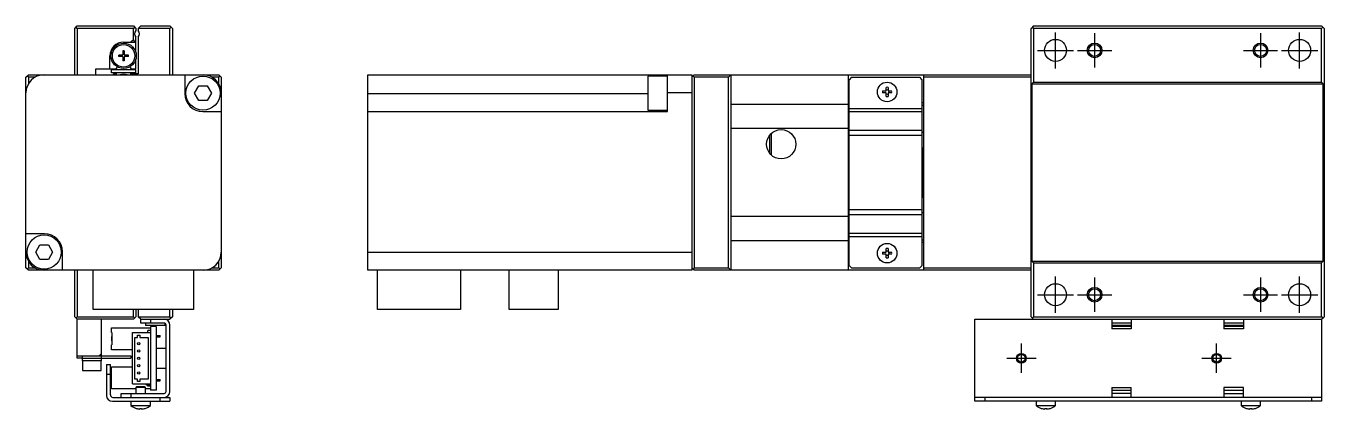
# Model space of a CAD drawing. Extents: x 0 to 562, y -8 to 228.
# Drawn here: x 295.9 to 561.8, y 80 to 158.4 of the extents above; entities that cross this region are included whole.
import ezdxf

# ---------------------------------------------------------------- set-up
doc = ezdxf.new("R2010")
doc.units = 0
doc.header["$LTSCALE"] = 0.5
doc.linetypes.add('CENTER', pattern=[50.8, 31.75, -6.35, 6.35, -6.35])
for name, color, linetype in [('MSM_CENTER', 1, 'CENTER'), ('MSM_CONTINUOUS', 7, 'CONTINUOUS'), ('MSM_NARROW', 5, 'CONTINUOUS')]:
    doc.layers.add(name, color=color, linetype=linetype)

msp = doc.modelspace()

# ---------------------------------------------------------------- linework, layer by layer
at = {"layer": 'MSM_CENTER'}
for p, q in [((506.8, 149.687476), (506.8, 157.087476)), ((514.8, 156.887476), (514.8, 149.887476)), ((548.8, 156.887476), (548.8, 149.887476)), ((556.8, 149.687476), (556.8, 157.087476)), ((503.1, 153.387476), (510.5, 153.387476)), ((511.3, 153.387476), (518.3, 153.387476)), ((545.3, 153.387476), (552.3, 153.387476)), ((553.1, 153.387476), (560.5, 153.387476)), ((506.8, 99.687476), (506.8, 107.087476)), ((514.8, 106.887476), (514.8, 99.887476)), ((548.8, 106.887476), (548.8, 99.887476)), ((556.8, 99.687476), (556.8, 107.087476)), ((503.1, 103.387476), (510.5, 103.387476)), ((511.3, 103.387476), (518.3, 103.387476)), ((545.3, 103.387476), (552.3, 103.387476)), ((553.1, 103.387476), (560.5, 103.387476)), ((499.8, 87.387476), (499.8, 93.387476)), ((539.8, 87.387476), (539.8, 93.387476)), ((496.8, 90.387476), (502.8, 90.387476)), ((536.8, 90.387476), (542.8, 90.387476))]:
    msp.add_line(p, q, dxfattribs=at)
at = {"layer": 'MSM_CONTINUOUS'}
for p, q in [((305.9, 157.887476), (306.4, 158.387476)), ((305.9, 148.387476), (305.9, 157.887476)), ((306.4, 157.887476), (306.15, 158.137476)), ((306.4, 158.387476), (317.9, 158.387476)), ((306.4, 157.887476), (306.4, 148.387476)), ((317.9, 157.887476), (306.4, 157.887476)), ((317.9, 158.387476), (318.4, 157.887476)), ((318.15, 158.137476), (317.9, 157.887476)), ((317.9, 155.587476), (317.9, 157.887476)), ((318.4, 157.887476), (318.4, 157.448914)), ((318.9, 157.887476), (319.4, 158.387476)), ((325.4, 157.887476), (318.9, 157.887476)), ((318.9, 157.887476), (318.9, 157.448914)), ((319.4, 158.387476), (325.4, 158.387476)), ((325.4, 158.387476), (325.9, 157.887476)), ((325.65, 158.137476), (325.4, 157.887476)), ((325.4, 148.387476), (325.4, 157.887476)), ((325.9, 157.887476), (325.9, 148.387476)), ((502.3, 158.387476), (501.8, 157.887476)), ((501.8, 98.887476), (501.8, 157.887476)), ((502.05, 158.137476), (502.3, 157.887476)), ((502.3, 158.387476), (561.3, 158.387476)), ((502.3, 157.887476), (502.3, 146.887476)), ((561.3, 157.887476), (502.3, 157.887476)), ((561.8, 157.887476), (561.3, 158.387476)), ((561.3, 157.887476), (561.55, 158.137476)), ((561.3, 146.887476), (561.3, 157.887476)), ((561.8, 157.887476), (561.8, 98.887476)), ((315.9, 155.087476), (318.4, 155.087476)), ((317.9, 155.587476), (317.4, 155.087476)), ((318.253553, 155.087476), (317.9, 155.587476)), ((318.4, 153.001619), (318.4, 156.126038)), ((318.9, 156.126038), (318.9, 148.587476)), ((313.1, 149.587476), (313.1, 152.287476)), ((315.695, 152.432476), (314.9, 152.432476)), ((314.9, 152.142476), (314.9, 152.432476)), ((315.695, 152.142476), (314.9, 152.142476)), ((315.429993, 152.432476), (315.429993, 152.142476)), ((316.045, 153.287476), (315.755, 153.287476)), ((315.755, 153.287476), (315.755, 152.492476)), ((316.045, 152.757482), (315.755, 152.757482)), ((315.755, 152.082476), (315.755, 151.287476)), ((315.755, 151.817469), (316.045, 151.817469)), ((316.045, 153.287476), (316.045, 152.492476)), ((316.045, 152.082476), (316.045, 151.287476)), ((316.9, 152.432476), (316.105, 152.432476)), ((316.9, 152.142476), (316.105, 152.142476)), ((316.370006, 152.432476), (316.370006, 152.142476)), ((316.9, 152.142476), (316.9, 152.432476)), ((318.4, 149.587476), (318.4, 151.573333)), ((310.2, 149.587476), (314.349929, 149.587476)), ((310.2, 148.387476), (310.2, 149.587476)), ((318.4, 149.387476), (313.4, 149.387476)), ((313.4, 148.787476), (313.4, 149.387476)), ((314.349929, 149.587476), (314.52094, 149.883676)), ((316.045, 151.287476), (315.755, 151.287476)), ((317.279059, 149.883676), (317.450071, 149.587476)), ((317.450071, 149.587476), (318.4, 149.587476)), ((318.4, 148.787476), (318.4, 149.387476)), ((295.9, 147.887476), (296.4, 148.387476)), ((295.9, 108.887476), (295.9, 147.887476)), ((296.4, 147.887476), (296.15, 148.137476)), ((296.4, 148.387476), (335.4, 148.387476)), ((297.742582, 147.887476), (296.4, 147.887476)), ((296.4, 147.887476), (296.4, 146.544893)), ((318.4, 148.787476), (313.4, 148.787476)), ((313.7, 148.387476), (313.9, 148.587476)), ((313.9, 148.587476), (313.9, 148.387476)), ((314.349929, 148.587476), (313.9, 148.587476)), ((314.349929, 148.587476), (314.465399, 148.387476)), ((317.334601, 148.387476), (317.450071, 148.587476)), ((318.9, 148.587476), (317.450071, 148.587476)), ((318.675, 148.587476), (318.675, 148.387476)), ((328.411775, 148.387476), (328.411775, 144.599251)), ((335.4, 147.887476), (334.057417, 147.887476)), ((335.4, 148.387476), (335.9, 147.887476)), ((335.65, 148.137476), (335.4, 147.887476)), ((335.4, 146.544893), (335.4, 147.887476)), ((335.9, 147.887476), (335.9, 108.887476)), ((365.9, 108.387476), (365.9, 148.387476)), ((365.9, 148.387476), (432.3, 148.387476)), ((423.3, 148.150932), (423.3, 141.150932)), ((427.3, 148.150932), (423.3, 148.150932)), ((427.3, 140.899251), (427.3, 148.387476)), ((432.3, 148.387476), (432.3, 108.387476)), ((432.8, 148.387476), (432.3, 147.887476)), ((432.55, 148.137476), (432.8, 147.887476)), ((432.8, 148.387476), (501.8, 148.387476)), ((432.8, 147.887476), (432.8, 108.887476)), ((439.8, 147.887476), (432.8, 147.887476)), ((439.8, 147.887476), (440.3, 148.387476)), ((439.8, 108.887476), (439.8, 147.887476)), ((440.3, 148.387476), (440.3, 108.387476)), ((464.3, 148.387476), (464.3, 108.387476)), ((465, 147.887476), (464.5, 147.387476)), ((464.5, 109.387476), (464.5, 147.387476)), ((465, 147.887476), (479, 147.887476)), ((479.5, 147.387476), (479, 147.887476)), ((479.5, 109.387476), (479.5, 147.387476)), ((479.8, 108.387476), (479.8, 148.387476)), ((501.8, 147.887476), (479.8, 147.887476)), ((502.3, 146.887476), (501.95, 146.537476)), ((501.95, 146.537476), (501.95, 110.237476)), ((501.95, 146.537476), (561.65, 146.537476)), ((502.3, 146.887476), (561.3, 146.887476)), ((561.65, 146.537476), (561.3, 146.887476)), ((561.65, 110.237476), (561.65, 146.537476)), ((330.431405, 144.650932), (331.29743, 146.150932)), ((331.29743, 143.150932), (330.431405, 144.650932)), ((331.29743, 146.150932), (333.029481, 146.150932)), ((333.029481, 146.150932), (333.895507, 144.650932)), ((333.895507, 144.650932), (333.029481, 143.150932)), ((365.9, 144.599251), (423.3, 144.599251)), ((432.3, 144.687476), (427.3, 144.687476)), ((471.371291, 145.087476), (472.1, 145.087476)), ((472.1, 144.687476), (471.371291, 144.687476)), ((472.1, 145.087476), (472.1, 145.816185)), ((472.1, 143.958767), (472.1, 144.687476)), ((472.5, 145.816185), (472.5, 145.087476)), ((472.5, 145.087476), (473.228709, 145.087476)), ((472.5, 144.687476), (472.5, 143.958767)), ((473.228709, 144.687476), (472.5, 144.687476)), ((333.029481, 143.150932), (331.29743, 143.150932)), ((423.3, 141.150932), (427.3, 141.150932)), ((440.3, 142.387476), (464.3, 142.387476)), ((464.5, 142.637476), (464.3, 142.637476)), ((464.5, 141.508796), (479.5, 141.508796)), ((479.8, 142.637476), (479.5, 142.637476)), ((479.8, 142.137476), (479.5, 142.137476)), ((332.111775, 140.899251), (335.9, 140.899251)), ((365.9, 140.899251), (427.3, 140.899251)), ((464.5, 139.387476), (464.3, 139.387476)), ((464.5, 138.387476), (464.3, 138.387476)), ((479.5, 140.801689), (464.5, 140.801689)), ((464.3, 137.387476), (440.3, 137.387476)), ((448.3, 132.26134), (448.3, 136.113612)), ((448.6, 131.951408), (448.6, 136.423544)), ((464.5, 135.660447), (464.3, 135.660447)), ((464.5, 137.033922), (479.5, 137.033922)), ((479.5, 135.973262), (464.5, 135.973262)), ((479.5, 136.637476), (479.8, 136.637476)), ((464.3, 133.160447), (464.5, 133.160447)), ((479.6, 133.387476), (479.5, 133.387476)), ((479.6, 123.387476), (479.6, 133.387476)), ((479.8, 133.187476), (479.6, 133.387476)), ((448.3, 132.387476), (448.2, 132.387476)), ((464.3, 130.660447), (464.5, 130.660447)), ((464.5, 126.114505), (464.3, 126.114505)), ((464.5, 123.614505), (464.3, 123.614505)), ((479.5, 123.387476), (479.6, 123.387476)), ((479.6, 123.387476), (479.8, 123.587476)), ((464.3, 121.114505), (464.5, 121.114505)), ((464.5, 120.801689), (479.5, 120.801689)), ((479.5, 119.741029), (464.5, 119.741029)), ((479.8, 120.137476), (479.5, 120.137476)), ((464.3, 119.387476), (440.3, 119.387476)), ((464.3, 118.387476), (464.5, 118.387476)), ((464.3, 117.387476), (464.5, 117.387476)), ((299.688225, 115.875701), (295.9, 115.875701)), ((464.3, 114.387476), (440.3, 114.387476)), ((464.5, 115.973262), (479.5, 115.973262)), ((479.5, 115.266155), (464.5, 115.266155)), ((479.5, 114.637476), (479.8, 114.637476)), ((297.904493, 112.12402), (298.770518, 113.62402)), ((298.770518, 110.62402), (297.904493, 112.12402)), ((298.770518, 113.62402), (300.502569, 113.62402)), ((300.502569, 113.62402), (301.368595, 112.12402)), ((301.368595, 112.12402), (300.502569, 110.62402)), ((303.388225, 108.387476), (303.388225, 112.175701)), ((365.9, 112.087476), (432.3, 112.087476)), ((464.3, 114.137476), (464.5, 114.137476)), ((471.371291, 112.087476), (472.1, 112.087476)), ((472.1, 111.687476), (471.371291, 111.687476)), ((472.1, 112.087476), (472.1, 112.816185)), ((472.1, 110.958767), (472.1, 111.687476)), ((472.5, 112.816185), (472.5, 112.087476)), ((472.5, 112.087476), (473.228709, 112.087476)), ((472.5, 111.687476), (472.5, 110.958767)), ((473.228709, 111.687476), (472.5, 111.687476)), ((479.5, 114.137476), (479.8, 114.137476)), ((296.4, 110.230058), (296.4, 108.887476)), ((300.502569, 110.62402), (298.770518, 110.62402)), ((335.4, 108.887476), (335.4, 110.230058)), ((464.5, 109.387476), (465, 108.887476)), ((479, 108.887476), (479.5, 109.387476)), ((501.95, 110.237476), (502.3, 109.887476)), ((501.95, 110.237476), (561.65, 110.237476)), ((502.3, 109.887476), (502.3, 98.887476)), ((502.3, 109.887476), (561.3, 109.887476)), ((561.3, 109.887476), (561.65, 110.237476)), ((561.3, 98.887476), (561.3, 109.887476)), ((296.4, 108.387476), (295.9, 108.887476)), ((296.15, 108.637476), (296.4, 108.887476)), ((296.4, 108.887476), (297.742582, 108.887476)), ((335.4, 108.387476), (296.4, 108.387476)), ((305.9, 98.887476), (305.9, 108.387476)), ((306.4, 108.387476), (306.4, 98.887476)), ((309.7, 100.387476), (309.7, 108.387476)), ((330.2, 108.387476), (330.2, 100.387476)), ((334.057417, 108.887476), (335.4, 108.887476)), ((335.65, 108.637476), (335.4, 108.887476)), ((335.9, 108.887476), (335.4, 108.387476)), ((432.3, 108.387476), (365.9, 108.387476)), ((367.9, 100.387476), (367.9, 108.387476)), ((384.9, 108.387476), (384.9, 100.387476)), ((394.9, 100.387476), (394.9, 108.387476)), ((404.9, 108.387476), (404.9, 100.387476)), ((432.8, 108.387476), (432.3, 108.887476)), ((432.8, 108.887476), (432.55, 108.637476)), ((432.8, 108.887476), (439.8, 108.887476)), ((501.8, 108.387476), (432.8, 108.387476)), ((440.3, 108.387476), (439.8, 108.887476)), ((465, 108.887476), (479, 108.887476)), ((479.8, 108.887476), (501.8, 108.887476)), ((306.4, 98.387476), (305.9, 98.887476)), ((306.15, 98.637476), (306.4, 98.887476)), ((306.4, 98.887476), (317.9, 98.887476)), ((306.4, 90.387476), (306.4, 98.387476)), ((317.9, 98.387476), (306.4, 98.387476)), ((330.2, 100.387476), (309.7, 100.387476)), ((311.4, 89.887476), (311.4, 98.387476)), ((317.9, 98.887476), (317.9, 100.387476)), ((317.9, 98.887476), (318.15, 98.637476)), ((318.4, 98.887476), (317.9, 98.387476)), ((318.4, 100.387476), (318.4, 98.887476)), ((318.9, 100.387476), (318.9, 98.887476)), ((318.9, 98.887476), (325.4, 98.887476)), ((319.4, 98.387476), (318.9, 98.887476)), ((319.4, 97.587476), (319.4, 98.387476)), ((319.4, 98.387476), (325.4, 98.387476)), ((321.4, 98.387476), (321.4, 97.587476)), ((325.4, 98.887476), (325.4, 100.387476)), ((325.4, 98.887476), (325.65, 98.637476)), ((325.9, 98.887476), (325.4, 98.387476)), ((325.9, 100.387476), (325.9, 98.887476)), ((384.9, 100.387476), (367.9, 100.387476)), ((404.9, 100.387476), (394.9, 100.387476)), ((490.3, 81.587476), (490.3, 98.387476)), ((490.3, 98.387476), (561.3, 98.387476)), ((501.8, 98.887476), (502.3, 98.387476)), ((502.3, 98.887476), (502.05, 98.637476)), ((502.3, 98.887476), (561.3, 98.887476)), ((518.3, 98.387476), (518.3, 96.387476)), ((522.3, 98.387476), (522.3, 96.387476)), ((541.3, 98.387476), (541.3, 96.387476)), ((545.3, 98.387476), (545.3, 96.387476)), ((561.55, 98.637476), (561.3, 98.887476)), ((561.3, 98.387476), (561.8, 98.887476)), ((561.3, 98.387476), (561.3, 81.587476)), ((313.4, 96.637476), (321.4, 96.637476)), ((313.4, 95.637476), (313.4, 96.637476)), ((324.2, 97.587476), (319.4, 97.587476)), ((320.4, 97.587476), (320.4, 97.087476)), ((324.4, 97.087476), (320.4, 97.087476)), ((321.4, 96.092476), (320.85, 96.092476)), ((320.85, 95.637476), (320.85, 96.092476)), ((322.6, 96.887476), (321.4, 96.887476)), ((321.4, 96.887476), (321.4, 83.887476)), ((322.6, 96.887476), (322.6, 83.887476)), ((324.4, 97.087476), (324.4, 97.533886)), ((324.6, 83.587476), (324.6, 97.187476)), ((325.4, 83.587476), (325.4, 97.187476)), ((522.3, 97.587476), (518.3, 97.587476)), ((522.3, 97.087476), (518.3, 97.087476)), ((522.3, 96.887476), (518.3, 96.887476)), ((522.3, 96.387476), (518.3, 96.387476)), ((545.3, 97.587476), (541.3, 97.587476)), ((545.3, 97.087476), (541.3, 97.087476)), ((545.3, 96.887476), (541.3, 96.887476)), ((545.3, 96.387476), (541.3, 96.387476)), ((313.4, 95.637476), (313.5, 95.637476)), ((313.5, 94.837476), (313.4, 94.837476)), ((313.4, 94.837476), (313.4, 93.937476)), ((313.5, 94.462476), (313.4, 94.462476)), ((313.5, 94.312476), (313.4, 94.312476)), ((313.5, 93.937476), (313.4, 93.937476)), ((313.4, 93.137476), (313.5, 93.137476)), ((313.4, 92.137476), (313.4, 93.137476)), ((313.5, 95.637476), (313.5, 93.137476)), ((317.7, 85.137476), (317.7, 95.637476)), ((317.7, 95.637476), (321.4, 95.637476)), ((318.2, 94.637476), (318.75, 94.637476)), ((318.2, 86.137476), (318.2, 94.637476)), ((318.75, 94.637476), (318.75, 95.137476)), ((318.75, 95.137476), (319.25, 95.137476)), ((319.25, 95.137476), (319.25, 94.637476)), ((319.25, 94.637476), (320.9, 94.637476)), ((320.9, 94.637476), (320.9, 86.137476)), ((322.6, 95.012476), (323.4, 95.012476)), ((322.6, 94.762476), (323.4, 94.762476)), ((323.4, 94.762476), (323.4, 95.012476)), ((306.4, 90.887476), (317.4, 90.887476)), ((307.4, 90.887476), (307.4, 89.887476)), ((311.4, 91.387476), (310.9, 90.887476)), ((317.7, 92.137476), (313.4, 92.137476)), ((317.4, 90.887476), (317.4, 90.387474)), ((324.6, 92.387476), (322.6, 92.387476)), ((307.4, 90.387476), (306.4, 90.387476)), ((307.4, 90.387474), (317.4, 90.387474)), ((311.4, 89.887476), (307.4, 89.887476)), ((307.5, 89.887476), (307.5, 87.887476)), ((307.5, 87.887476), (311.3, 87.887476)), ((311.3, 87.887476), (311.3, 89.887476)), ((312.4, 89.087476), (312.4, 82.787476)), ((312.4, 89.087476), (313.2, 89.087476)), ((313.2, 82.887476), (313.2, 89.087476)), ((313.4, 84.137476), (313.4, 88.637476)), ((313.4, 88.637476), (317.7, 88.637476)), ((322.6, 88.387476), (324.6, 88.387476)), ((313.2, 87.087476), (312.4, 87.087476)), ((317.7, 85.137476), (321.4, 85.137476)), ((318.75, 86.137476), (318.2, 86.137476)), ((318.75, 85.637476), (318.75, 86.137476)), ((319.25, 85.637476), (318.75, 85.637476)), ((320.9, 86.137476), (319.25, 86.137476)), ((319.25, 86.137476), (319.25, 85.637476)), ((320.6, 84.907476), (320.6, 85.137476)), ((322.6, 86.012476), (323.4, 86.012476)), ((322.6, 85.762476), (323.4, 85.762476)), ((323.4, 85.762476), (323.4, 86.012476)), ((318.4, 84.137476), (313.4, 84.137476)), ((315.4, 82.387476), (315.4, 83.187476)), ((315.4, 83.187476), (324.2, 83.187476)), ((317.4, 83.187476), (317.4, 82.387476)), ((318.6, 84.587476), (318.4, 84.387476)), ((320.4, 84.387476), (318.4, 84.387476)), ((318.4, 84.387476), (318.4, 83.187495)), ((318.6, 84.587476), (320.2, 84.587476)), ((320.4, 84.387476), (320.2, 84.587476)), ((320.4, 83.187495), (320.4, 84.387476)), ((321.4, 84.137476), (320.4, 84.137476)), ((321.4, 84.907476), (320.6, 84.907476)), ((320.85, 84.682476), (320.85, 84.907476)), ((321.4, 84.682476), (320.85, 84.682476)), ((322.6, 83.887476), (321.4, 83.887476)), ((518.3, 84.387476), (522.3, 84.387476)), ((518.3, 84.387476), (518.3, 82.387476)), ((518.3, 83.887476), (522.3, 83.887476)), ((522.3, 83.187476), (518.3, 83.187476)), ((522.3, 82.387476), (522.3, 84.387476)), ((545.3, 84.387476), (541.3, 84.387476)), ((541.3, 84.387476), (541.3, 82.387476)), ((541.3, 83.887476), (545.3, 83.887476)), ((541.3, 83.187476), (545.3, 83.187476)), ((545.3, 82.387476), (545.3, 84.387476)), ((313.6, 81.587476), (325.4, 81.587476)), ((313.7, 82.387476), (325.4, 82.387476)), ((317.4, 81.587476), (317.4, 80.689477)), ((317.4, 80.689477), (321.4, 80.689477)), ((318.45, 80.131743), (318.471291, 80.131743)), ((319.2, 80.131743), (319.6, 80.131743)), ((319.2, 80), (319.2, 80.131743)), ((319.6, 80.131743), (319.6, 80)), ((320.328709, 80.131743), (320.35, 80.131743)), ((321.4, 80.689477), (321.4, 81.587476)), ((323.4, 81.587476), (323.4, 82.387476)), ((325.4, 82.387476), (325.4, 81.587476)), ((561.3, 82.387476), (490.3, 82.387476)), ((561.3, 81.587476), (490.3, 81.587476)), ((492.3, 82.387476), (492.3, 81.587476)), ((502.8, 81.587476), (502.8, 80.689477)), ((502.8, 80.689477), (506.8, 80.689477)), ((503.85, 80.131743), (503.871291, 80.131743)), ((504.6, 80.131743), (505, 80.131743)), ((504.6, 80), (504.6, 80.131743)), ((505, 80.131743), (505, 80)), ((505.728709, 80.131743), (505.75, 80.131743)), ((506.8, 80.689477), (506.8, 81.587476)), ((544.8, 81.587476), (544.8, 80.689477)), ((544.8, 80.689477), (548.8, 80.689477)), ((545.85, 80.131743), (545.871291, 80.131743)), ((546.6, 80.131743), (547, 80.131743)), ((546.6, 80), (546.6, 80.131743)), ((547, 80.131743), (547, 80)), ((547.728709, 80.131743), (547.75, 80.131743)), ((548.8, 80.689477), (548.8, 81.587476)), ((559.3, 81.587476), (559.3, 82.387476))]:
    msp.add_line(p, q, dxfattribs=at)
for centre, radius in [((315.9, 152.287476), 2.6), ((315.9, 152.287476), 2.3), ((506.8, 153.387476), 2.25), ((514.8, 153.387476), 1.2295), ((548.8, 153.387476), 1.2295), ((556.8, 153.387476), 2.25), ((332.163456, 144.650932), 3.5), ((472.3, 144.887476), 2), ((450.6, 134.187476), 3), ((299.636544, 112.12402), 3.5), ((472.3, 111.887476), 2), ((506.8, 103.387476), 2.25), ((514.8, 103.387476), 1.2295), ((548.8, 103.387476), 1.2295), ((556.8, 103.387476), 2.25), ((319, 93.387476), 0.25), ((319, 91.887476), 0.25), ((319, 90.387476), 0.25), ((499.8, 90.387476), 0.7835), ((539.8, 90.387476), 0.7835), ((319, 88.887476), 0.25), ((319, 87.387476), 0.25)]:
    msp.add_circle(centre, radius, dxfattribs=at)
for centre, radius, start, end in [((319.15, 156.787476), 1, 138.590378, 221.409622), ((318.15, 156.787476), 1, 318.590378, 41.409622), ((315.9, 152.287476), 2.8, 90, 180), ((315.695, 152.492476), 0.06, 270, 0), ((315.695, 152.082476), 0.06, 0, 90), ((316.105, 152.492476), 0.06, 180, 270), ((316.105, 152.082476), 0.06, 90, 180), ((315.9, 149.087475), 1.5875, 143.802745, 169.10691), ((316.015, 148.972476), 1.75, 142.994029, 148.621726), ((315.9, 149.087475), 1.5875, 10.89309, 36.197255), ((315.785, 148.972476), 1.75, 31.378274, 37.005971), ((299.6, 144.687476), 3.7, 90, 180), ((315.9, 149.087475), 1.5875, 190.893016, 206.164144), ((315.9, 145.887476), 2.6, 74.057631, 105.94236004), ((315.9, 149.087475), 1.5875, 333.835856, 349.106984), ((332.2, 144.687476), 3.7, 0, 90), ((332.111775, 144.599251), 3.7, 180, 270), ((472.3, 144.887476), 0.95, 167.846803, 192.153197), ((472.3, 144.887476), 0.435085, 152.633517, 207.366483), ((472.3, 144.887476), 0.95, 77.846803, 102.153197), ((472.3, 144.887476), 0.435085, 62.633517, 117.366483), ((472.3, 144.887476), 0.435085, 242.633517, 297.366483), ((472.3, 144.887476), 0.95, 257.846803, 282.153197), ((472.3, 144.887476), 0.435085, 332.633517, 27.366483), ((472.3, 144.887476), 0.95, 347.846803, 12.153197), ((299.688225, 112.175701), 3.7, 0, 90), ((299.6, 112.087476), 3.7, 180, 270), ((332.2, 112.087476), 3.7, 270, 0), ((472.3, 111.887476), 0.95, 167.846803, 192.153197), ((472.3, 111.887476), 0.435085, 152.633517, 207.366483), ((472.3, 111.887476), 0.95, 77.846803, 102.153197), ((472.3, 111.887476), 0.435085, 62.633517, 117.366483), ((472.3, 111.887476), 0.435085, 332.633517, 27.366483), ((472.3, 111.887476), 0.95, 347.846803, 12.153197), ((472.3, 111.887476), 0.435085, 242.633517, 297.366483), ((472.3, 111.887476), 0.95, 257.846803, 282.153197), ((324.2, 97.187476), 1.2, 0, 90), ((324.2, 97.187476), 0.4, 0, 90), ((313.6, 82.787476), 1.2, 180, 270), ((313.7, 82.887476), 0.5, 180, 270), ((324.2, 83.587476), 1.2, 270, 0), ((324.2, 83.587476), 0.4, 270, 0), ((319.4, 83.187476), 3.2, 231.317813, 252.729995), ((319.4, 83.187476), 3.193744, 253.094742, 266.40965), ((319.4, 83.187476), 3.193744, 273.59035, 286.905258), ((319.4, 83.187476), 3.2, 287.270005, 308.682187), ((504.8, 83.187476), 3.2, 231.317813, 252.729995), ((504.8, 83.187476), 3.193744, 253.094742, 266.40965), ((504.8, 83.187476), 3.193744, 273.59035, 286.905258), ((504.8, 83.187476), 3.2, 287.270005, 308.682187), ((546.8, 83.187476), 3.2, 231.317813, 252.729995), ((546.8, 83.187476), 3.193744, 253.094742, 266.40965), ((546.8, 83.187476), 3.193744, 273.59035, 286.905258), ((546.8, 83.187476), 3.2, 287.270005, 308.682187)]:
    msp.add_arc(centre, radius, start, end, dxfattribs=at)
at = {"layer": 'MSM_NARROW'}
for centre, radius in [((514.8, 153.387476), 1.5), ((548.8, 153.387476), 1.5), ((514.8, 103.387476), 1.5), ((548.8, 103.387476), 1.5), ((499.8, 90.387476), 1), ((539.8, 90.387476), 1)]:
    msp.add_circle(centre, radius, dxfattribs=at)

doc.saveas('drawing.dxf')
